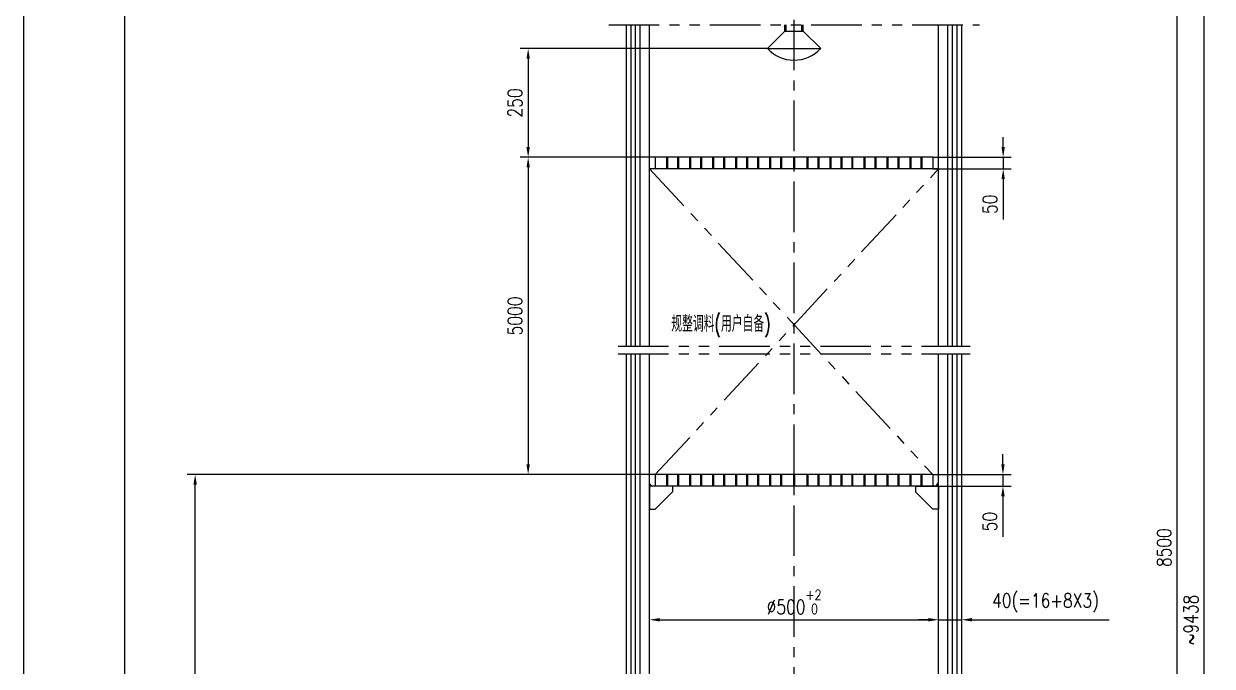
# Model space of a CAD drawing. Header units: millimetres. Extents: x -175 to 3983, y -70 to 5817.
# Drawn here: x -175 to 1881, y 3407 to 4518 of the extents above; entities that cross this region are included whole.
import ezdxf

# ---------------------------------------------------------------- set-up
doc = ezdxf.new("R2010")
doc.units = ezdxf.units.MM
doc.header["$LTSCALE"] = 70
doc.linetypes.add('CENTER', pattern=[2, 1.25, -0.25, 0.25, -0.25])
doc.linetypes.add('PHANTOM', pattern=[2.5, 1.25, -0.25, 0.25, -0.25, 0.25, -0.25])
for name, color, linetype in [('1轮廓实线层', 7, 'Continuous'), ('2细线层', 4, 'Continuous'), ('3中心线层', 1, 'CENTER'), ('6', 3, 'Continuous'), ('7标注层', 4, 'Continuous'), ('9双点划线层', 6, 'PHANTOM'), ('图框层', 7, 'Continuous')]:
    doc.layers.add(name, color=color, linetype=linetype)
doc.styles.add('HZ', font='txt', dxfattribs={"width": 0.9, "bigfont": 'hztxt'})
doc.styles.add('TH_GBDIM', font='romans.shx', dxfattribs={"width": 0.8, "bigfont": 'gbcbig.shx'})
doc.dimstyles.new('TH_GBDIM', dxfattribs={"dimscale": 7, "dimtxt": 3.5, "dimasz": 2.5, "dimexe": 2, "dimexo": 0, "dimgap": 1.5, "dimtad": 1, "dimdec": 1, "dimzin": 0, "dimdsep": 46, "dimtxsty": 'TH_GBDIM', "dimcen": 2.5, "dimclrd": 130, "dimclre": 130, "dimclrt": 3, "dimadec": 0, "dimazin": 0, "dimtfac": 0.714286, "dimtdec": 1, "dimtmove": 0, "dimatfit": 3, "dimfxl": 0, "dimtzin": 0, "dimlwd": -1, "dimlwe": -1, "dimarcsym": 0})

# ---------------------------------------------------------------- blocks, each defined once
blk = doc.blocks.new('*D8')
at = {"layer": '7标注层', "color": 130}
for p, q in [((1111.3, 4475.6), (683.4, 4475.6)), ((697.4, 4458.1), (697.4, 4305.1)), ((924.9, 4287.6), (683.4, 4287.6))]:
    blk.add_line(p, q, dxfattribs=at)
for points in [[(694.5, 4458.1), (700.3, 4458.1), (697.4, 4475.6)], [(694.5, 4305.1), (700.3, 4305.1), (697.4, 4287.6)]]:
    blk.add_solid(points, dxfattribs=at)
at = {"layer": 'Defpoints', "color": 0}
for p in [(1111.3, 4475.6), (697.4, 4287.6), (924.9, 4287.6)]:
    blk.add_point(p, dxfattribs=at)
at = {"layer": '7标注层', "color": 3, "insert": (674.7, 4381.6), "char_height": 24.5, "attachment_point": 5, "rotation": 90, "style": 'TH_GBDIM'}
blk.add_mtext('250{}{}', dxfattribs=at)
blk = doc.blocks.new('*D9')
at = {"layer": '7标注层', "color": 130}
for p, q in [((868.4, 4287.6), (683.4, 4287.6)), ((697.4, 4270.1), (697.4, 3756.4)), ((917.3, 3738.9), (683.4, 3738.9))]:
    blk.add_line(p, q, dxfattribs=at)
for points in [[(694.5, 4270.1), (700.3, 4270.1), (697.4, 4287.6)], [(694.5, 3756.4), (700.3, 3756.4), (697.4, 3738.9)]]:
    blk.add_solid(points, dxfattribs=at)
at = {"layer": 'Defpoints', "color": 0}
for p in [(868.4, 4287.6), (697.4, 3738.9), (917.3, 3738.9)]:
    blk.add_point(p, dxfattribs=at)
at = {"layer": '7标注层', "color": 3, "insert": (674.7, 4013.2), "char_height": 24.5, "attachment_point": 5, "rotation": 90, "style": 'TH_GBDIM'}
blk.add_mtext('5000{}{}', dxfattribs=at)
blk = doc.blocks.new('*D11')
at = {"layer": '7标注层', "color": 130}
for p, q in [((907.3, 3475.6), (907.3, 3501.7)), ((1407.3, 3475.6), (1407.3, 3501.7)), ((924.8, 3487.7), (1389.8, 3487.7))]:
    blk.add_line(p, q, dxfattribs=at)
for points in [[(924.8, 3490.6), (924.8, 3484.8), (907.3, 3487.7)], [(1389.8, 3490.6), (1389.8, 3484.8), (1407.3, 3487.7)]]:
    blk.add_solid(points, dxfattribs=at)
at = {"layer": 'Defpoints', "color": 0}
for p in [(907.3, 3475.6), (1407.3, 3487.7), (1407.3, 3475.6)]:
    blk.add_point(p, dxfattribs=at)
at = {"layer": '7标注层', "color": 3, "insert": (1157.3, 3518.6), "char_height": 24.5, "attachment_point": 5, "style": 'TH_GBDIM'}
blk.add_mtext('%%c500{}{\\H0.7143x;\\S+2^  0;}', dxfattribs=at)
blk = doc.blocks.new('*D12')
at = {"layer": '7标注层', "color": 130}
for p, q in [((1407.3, 3454.9), (1407.3, 3501.7)), ((1447.3, 3454.9), (1447.3, 3501.7)), ((1389.8, 3487.7), (1372.3, 3487.7)), ((1407.3, 3487.7), (1447.3, 3487.7)), ((1464.8, 3487.7), (1702.1, 3487.7))]:
    blk.add_line(p, q, dxfattribs=at)
for points in [[(1389.8, 3490.6), (1389.8, 3484.8), (1407.3, 3487.7)], [(1464.8, 3490.6), (1464.8, 3484.8), (1447.3, 3487.7)]]:
    blk.add_solid(points, dxfattribs=at)
at = {"layer": 'Defpoints', "color": 0}
for p in [(1447.3, 3487.7), (1407.3, 3454.9), (1447.3, 3454.9)]:
    blk.add_point(p, dxfattribs=at)
at = {"layer": '7标注层', "color": 3, "insert": (1592.2, 3516.9), "char_height": 24.5, "attachment_point": 5, "style": 'TH_GBDIM'}
blk.add_mtext('40(=16+8X3)', dxfattribs=at)
blk = doc.blocks.new('*D21')
at = {"layer": '7标注层', "color": 130}
for p, q in [((1532.3, 5107.7), (1834.1, 5107.7)), ((1820.1, 2351.6), (1820.1, 5090.2)), ((1374.6, 2334.1), (1834.1, 2334.1))]:
    blk.add_line(p, q, dxfattribs=at)
for points in [[(1817.2, 5090.2), (1823.1, 5090.2), (1820.1, 5107.7)], [(1817.2, 2351.6), (1823.1, 2351.6), (1820.1, 2334.1)]]:
    blk.add_solid(points, dxfattribs=at)
at = {"layer": 'Defpoints', "color": 0}
for p in [(1532.3, 5107.7), (1820.1, 5107.7), (1374.6, 2334.1)]:
    blk.add_point(p, dxfattribs=at)
at = {"layer": '7标注层', "color": 3, "insert": (1797.4, 3612.4), "char_height": 24.5, "attachment_point": 5, "rotation": 90, "style": 'TH_GBDIM'}
blk.add_mtext('8500{}{}', dxfattribs=at)
blk = doc.blocks.new('*D22')
at = {"layer": '7标注层', "color": 130}
for p, q in [((1532.3, 5229.2), (1880.6, 5229.2)), ((1866.6, 1535.6), (1866.6, 5211.7)), ((1512.3, 1518.1), (1880.6, 1518.1))]:
    blk.add_line(p, q, dxfattribs=at)
for points in [[(1863.7, 5211.7), (1869.5, 5211.7), (1866.6, 5229.2)], [(1863.7, 1535.6), (1869.5, 1535.6), (1866.6, 1518.1)]]:
    blk.add_solid(points, dxfattribs=at)
at = {"layer": 'Defpoints', "color": 0}
for p in [(1532.3, 5229.2), (1866.6, 5229.2), (1512.3, 1518.1)]:
    blk.add_point(p, dxfattribs=at)
at = {"layer": '7标注层', "color": 3, "insert": (1843.8, 3487.3), "char_height": 24.5, "attachment_point": 5, "rotation": 90, "style": 'TH_GBDIM'}
blk.add_mtext('~9438', dxfattribs=at)
blk = doc.blocks.new('*D58')
at = {"color": 130}
for p, q in [((1518.6, 3756.4), (1518.6, 3773.9)), ((1397.3, 3738.9), (1532.6, 3738.9)), ((1518.6, 3738.9), (1518.6, 3718.9)), ((1397.3, 3718.9), (1532.6, 3718.9)), ((1518.6, 3701.4), (1518.6, 3631.1))]:
    blk.add_line(p, q, dxfattribs=at)
for points in [[(1515.7, 3756.4), (1521.5, 3756.4), (1518.6, 3738.9)], [(1515.7, 3701.4), (1521.5, 3701.4), (1518.6, 3718.9)]]:
    blk.add_solid(points, dxfattribs=at)
at = {"layer": 'Defpoints', "color": 0}
for p in [(1397.3, 3738.9), (1397.3, 3718.9), (1518.6, 3718.9)]:
    blk.add_point(p, dxfattribs=at)
at = {"color": 3, "insert": (1495.8, 3657.5), "char_height": 24.5, "attachment_point": 5, "rotation": 90, "style": 'TH_GBDIM'}
blk.add_mtext('50{}{}', dxfattribs=at)
blk = doc.blocks.new('*D59')
at = {"color": 130}
for p, q in [((1519, 4305.1), (1519, 4322.6)), ((1397.3, 4287.6), (1533, 4287.6)), ((1519, 4287.6), (1519, 4267.6)), ((1397.3, 4267.6), (1533, 4267.6)), ((1519, 4250.1), (1519, 4179.9))]:
    blk.add_line(p, q, dxfattribs=at)
for points in [[(1516.1, 4305.1), (1521.9, 4305.1), (1519, 4287.6)], [(1516.1, 4250.1), (1521.9, 4250.1), (1519, 4267.6)]]:
    blk.add_solid(points, dxfattribs=at)
at = {"layer": 'Defpoints', "color": 0}
for p in [(1397.3, 4287.6), (1397.3, 4267.6), (1519, 4267.6)]:
    blk.add_point(p, dxfattribs=at)
at = {"color": 3, "insert": (1496.3, 4206.3), "char_height": 24.5, "attachment_point": 5, "rotation": 90, "style": 'TH_GBDIM'}
blk.add_mtext('50{}{}', dxfattribs=at)
blk = doc.blocks.new('*D64')
at = {"layer": '7标注层', "color": 130}
for p, q in [((774.6, 3738.9), (107.4, 3738.9)), ((121.4, 2873.4), (121.4, 3721.4)), ((177.9, 2855.9), (107.4, 2855.9))]:
    blk.add_line(p, q, dxfattribs=at)
for points in [[(118.5, 3721.4), (124.3, 3721.4), (121.4, 3738.9)], [(118.5, 2873.4), (124.3, 2873.4), (121.4, 2855.9)]]:
    blk.add_solid(points, dxfattribs=at)
at = {"layer": 'Defpoints', "color": 0}
for p in [(121.4, 3738.9), (774.6, 3738.9), (177.9, 2855.9)]:
    blk.add_point(p, dxfattribs=at)
at = {"layer": '7标注层', "color": 3, "insert": (98.6, 3297.4), "char_height": 24.5, "attachment_point": 5, "rotation": 90, "style": 'TH_GBDIM'}
blk.add_mtext('855{}{}', dxfattribs=at)

msp = doc.modelspace()

# ---------------------------------------------------------------- linework, layer by layer
for p, q in [((867.34, 3960.68), (867.34, 4516.49)), ((875.34, 3960.68), (875.34, 4516.49)), ((883.34, 3960.68), (883.34, 4516.49)), ((891.34, 3960.68), (891.34, 4516.49)), ((907.34, 3960.68), (907.34, 4516.49)), ((1141.34, 4505.61), (1111.34, 4475.61)), ((1141.34, 4505.61), (1141.34, 4516.49)), ((1141.34, 4505.61), (1173.34, 4505.61)), ((1143.84, 4505.61), (1143.84, 4516.49)), ((1170.84, 4505.61), (1170.84, 4516.49)), ((1173.34, 4505.61), (1173.34, 4516.49)), ((1173.34, 4505.61), (1203.34, 4475.61)), ((1407.34, 3960.68), (1407.34, 4516.49)), ((1423.34, 3960.68), (1423.34, 4516.49)), ((1431.34, 3960.68), (1431.34, 4516.49)), ((1439.34, 3960.68), (1439.34, 4516.49)), ((1447.34, 3960.68), (1447.34, 4516.49)), ((1111.34, 4475.61), (1203.34, 4475.61)), ((917.34, 4287.62), (917.34, 4267.62)), ((1397.34, 4287.62), (917.34, 4287.62)), ((936.56, 4287.62), (936.56, 4267.62)), ((938.23, 4287.62), (938.23, 4267.62)), ((955.49, 4287.62), (955.49, 4267.62)), ((957.16, 4287.62), (957.16, 4267.62)), ((976.38, 4287.62), (976.38, 4267.62)), ((978.05, 4287.62), (978.05, 4267.62)), ((995.31, 4287.62), (995.31, 4267.62)), ((996.98, 4287.62), (996.98, 4267.62)), ((1016.2, 4287.62), (1016.2, 4267.62)), ((1017.87, 4287.62), (1017.87, 4267.62)), ((1035.13, 4287.62), (1035.13, 4267.62)), ((1036.8, 4287.62), (1036.8, 4267.62)), ((1056.03, 4287.62), (1056.03, 4267.62)), ((1057.7, 4287.62), (1057.7, 4267.62)), ((1074.96, 4287.62), (1074.96, 4267.62)), ((1076.62, 4287.62), (1076.62, 4267.62)), ((1093.88, 4287.62), (1093.88, 4267.62)), ((1095.55, 4287.62), (1095.55, 4267.62)), ((1114.78, 4287.62), (1114.78, 4267.62)), ((1116.45, 4287.62), (1116.45, 4267.62)), ((1133.71, 4287.62), (1133.71, 4267.62)), ((1135.38, 4287.62), (1135.38, 4267.62)), ((1156.47, 4287.62), (1156.47, 4267.62)), ((1158.14, 4287.62), (1158.14, 4267.62)), ((1179.3, 4287.62), (1179.3, 4267.62)), ((1180.96, 4287.62), (1180.96, 4267.62)), ((1198.22, 4287.62), (1198.22, 4267.62)), ((1199.89, 4287.62), (1199.89, 4267.62)), ((1219.12, 4287.62), (1219.12, 4267.62)), ((1220.79, 4287.62), (1220.79, 4267.62)), ((1238.05, 4287.62), (1238.05, 4267.62)), ((1239.72, 4287.62), (1239.72, 4267.62)), ((1256.97, 4287.62), (1256.97, 4267.62)), ((1258.64, 4287.62), (1258.64, 4267.62)), ((1277.87, 4287.62), (1277.87, 4267.62)), ((1279.54, 4287.62), (1279.54, 4267.62)), ((1296.8, 4287.62), (1296.8, 4267.62)), ((1298.47, 4287.62), (1298.47, 4267.62)), ((1317.69, 4287.62), (1317.69, 4267.62)), ((1319.36, 4287.62), (1319.36, 4267.62)), ((1336.62, 4287.62), (1336.62, 4267.62)), ((1338.29, 4287.62), (1338.29, 4267.62)), ((1357.51, 4287.62), (1357.51, 4267.62)), ((1359.18, 4287.62), (1359.18, 4267.62)), ((1376.44, 4287.62), (1376.44, 4267.62)), ((1378.11, 4287.62), (1378.11, 4267.62)), ((1397.34, 4287.62), (1397.34, 4267.62)), ((1407.34, 4267.62), (907.34, 4267.62)), ((867.34, 2957.28), (867.34, 3947.46)), ((875.34, 2952.66), (875.34, 3947.46)), ((883.34, 2948.04), (883.34, 3947.46)), ((891.34, 2943.43), (891.34, 3947.46)), ((907.34, 2897.38), (907.34, 3947.46)), ((1407.34, 2749.51), (1407.34, 3947.46)), ((1423.34, 2991.18), (1423.34, 3947.46)), ((1431.34, 2995.91), (1431.34, 3947.46)), ((1439.34, 3000.42), (1439.34, 3947.46)), ((1447.34, 3004.93), (1447.34, 3947.46)), ((911.06, 3718.88), (907.34, 3723.3)), ((1397.34, 3738.88), (917.34, 3738.88)), ((917.34, 3738.88), (917.34, 3718.88)), ((936.56, 3738.88), (936.56, 3718.88)), ((938.23, 3738.88), (938.23, 3718.88)), ((955.49, 3738.88), (955.49, 3718.88)), ((957.16, 3738.88), (957.16, 3718.88)), ((976.38, 3738.88), (976.38, 3718.88)), ((978.05, 3738.88), (978.05, 3718.88)), ((995.31, 3738.88), (995.31, 3718.88)), ((996.98, 3738.88), (996.98, 3718.88)), ((1016.2, 3738.88), (1016.2, 3718.88)), ((1017.87, 3738.88), (1017.87, 3718.88)), ((1035.13, 3738.88), (1035.13, 3718.88)), ((1036.8, 3738.88), (1036.8, 3718.88)), ((1056.03, 3738.88), (1056.03, 3718.88)), ((1057.7, 3738.88), (1057.7, 3718.88)), ((1074.96, 3738.88), (1074.96, 3718.88)), ((1076.62, 3738.88), (1076.62, 3718.88)), ((1093.88, 3738.88), (1093.88, 3718.88)), ((1095.55, 3738.88), (1095.55, 3718.88)), ((1114.78, 3738.88), (1114.78, 3718.88)), ((1116.45, 3738.88), (1116.45, 3718.88)), ((1133.71, 3738.88), (1133.71, 3718.88)), ((1135.38, 3738.88), (1135.38, 3718.88)), ((1156.47, 3738.88), (1156.47, 3718.88)), ((1158.14, 3738.88), (1158.14, 3718.88)), ((1179.3, 3738.88), (1179.3, 3718.88)), ((1180.96, 3738.88), (1180.96, 3718.88)), ((1198.22, 3738.88), (1198.22, 3718.88)), ((1199.89, 3738.88), (1199.89, 3718.88)), ((1219.12, 3738.88), (1219.12, 3718.88)), ((1220.79, 3738.88), (1220.79, 3718.88)), ((1238.05, 3738.88), (1238.05, 3718.88)), ((1239.72, 3738.88), (1239.72, 3718.88)), ((1256.97, 3738.88), (1256.97, 3718.88)), ((1258.64, 3738.88), (1258.64, 3718.88)), ((1277.87, 3738.88), (1277.87, 3718.88)), ((1279.54, 3738.88), (1279.54, 3718.88)), ((1296.8, 3738.88), (1296.8, 3718.88)), ((1298.47, 3738.88), (1298.47, 3718.88)), ((1317.69, 3738.88), (1317.69, 3718.88)), ((1319.36, 3738.88), (1319.36, 3718.88)), ((1336.62, 3738.88), (1336.62, 3718.88)), ((1338.29, 3738.88), (1338.29, 3718.88)), ((1357.51, 3738.88), (1357.51, 3718.88)), ((1359.18, 3738.88), (1359.18, 3718.88)), ((1376.44, 3738.88), (1376.44, 3718.88)), ((1378.11, 3738.88), (1378.11, 3718.88)), ((1397.34, 3738.88), (1397.34, 3718.88)), ((1402.94, 3718.88), (1407.34, 3724.88)), ((1407.34, 3718.88), (907.34, 3718.88)), ((1141.34, 3718.88), (907.34, 3718.88)), ((947.34, 3708.88), (917.34, 3678.88)), ((947.34, 3718.88), (947.34, 3708.88)), ((1367.34, 3718.88), (1367.34, 3708.88)), ((1367.34, 3708.88), (1397.34, 3678.88)), ((907.34, 3678.88), (917.34, 3678.88)), ((1407.34, 3678.88), (1397.34, 3678.88))]:
    msp.add_line(p, q)
msp.add_arc((1157.34, 4518.51), 62.9, 223.00287, 316.99713)
at = {"layer": '1轮廓实线层'}
for p, q in [((947.34, 3718.88), (907.34, 3718.88)), ((907.34, 3718.88), (907.34, 3678.88)), ((1367.34, 3718.88), (1407.34, 3718.88)), ((1407.34, 3718.88), (1407.34, 3678.88))]:
    msp.add_line(p, q, dxfattribs=at)
at = {"layer": '2细线层'}
msp.add_line((-175, -70), (-175, 5817), dxfattribs=at)
at = {"layer": '3中心线层'}
msp.add_line((1157.34, 2758.04), (1157.34, 5438.46), dxfattribs=at)
at = {"layer": '9双点划线层'}
for p, q in [((836.75, 4516.49), (1477.92, 4516.49)), ((907.34, 4267.62), (1397.34, 3738.88)), ((917.34, 3738.88), (1407.34, 4267.62)), ((852.88, 3960.68), (1461.79, 3960.68)), ((852.88, 3947.46), (1461.79, 3947.46))]:
    msp.add_line(p, q, dxfattribs=at)
at = {"layer": '图框层'}
msp.add_line((0, 0), (0, 5747), dxfattribs=at)

# ---------------------------------------------------------------- texts
at = {"layer": '6', "style": 'HZ', "width": 0.667}
msp.add_text('规整调料(用户自备)', height=28, dxfattribs=at).set_placement((944.97, 3985.61))

# ---------------------------------------------------------------- dimensions: what is measured, and where the dimension line sits
dim = msp.add_linear_dim(base=(1519.02, 4267.62), p1=(1397.34, 4287.62), p2=(1397.34, 4267.62), angle=90, text='50{}{}', dimstyle='TH_GBDIM', override={"dimgap": 1.5, "dimtad": 1, "dimjust": 0, "dimdec": 1, "dimlfac": 1, "dimse1": 0, "dimse2": 0, "dimsd1": 0, "dimsd2": 0})
dim.commit()
dim.dimension.update_dxf_attribs({"geometry": '*D59', "text_midpoint": (1496.27, 4206.25)})
dim = msp.add_linear_dim(base=(1518.57, 3718.88), p1=(1397.34, 3738.88), p2=(1397.34, 3718.88), angle=90, text='50{}{}', dimstyle='TH_GBDIM', override={"dimgap": 1.5, "dimtad": 1, "dimjust": 0, "dimdec": 1, "dimlfac": 1, "dimse1": 0, "dimse2": 0, "dimsd1": 0, "dimsd2": 0})
dim.commit()
dim.dimension.update_dxf_attribs({"geometry": '*D58', "text_midpoint": (1518.57, 3657.51), "dimtype": 160})
at = {"layer": '7标注层'}
for base, p1, p2, angle, text, override, picture, middle in [((1866.59, 5229.16), (1512.34, 1518.09), (1532.34, 5229.16), 90, '~9438', {"dimgap": 1.5, "dimtad": 1, "dimjust": 0, "dimdec": 1, "dimlfac": 1, "dimse1": 0, "dimse2": 0, "dimsd1": 0, "dimsd2": 0}, '*D22', (1866.59, 3487.34)), ((1820.14, 5107.66), (1374.58, 2334.09), (1532.34, 5107.66), 90, '8500{}{}', {"dimgap": 1.5, "dimtad": 1, "dimjust": 0, "dimdec": 1, "dimlfac": 1, "dimse1": 0, "dimse2": 0, "dimsd1": 0, "dimsd2": 0}, '*D21', (1820.14, 3612.41)), ((121.4, 3738.88), (177.87, 2855.88), (774.62, 3738.88), 90, '855{}{}', {"dimgap": 1.5, "dimtad": 1, "dimjust": 0, "dimdec": 1, "dimlfac": 1, "dimse1": 0, "dimse2": 0, "dimsd1": 0, "dimsd2": 0}, '*D64', (121.4, 3297.38)), ((1407.34, 3487.68), (907.34, 3475.61), (1407.34, 3475.61), 180, '%%c<>{}{\\H0.7143x;\\S+2^  0;}', {"dimgap": 1.5, "dimtad": 1, "dimdec": 0, "dimlfac": 1, "dimse1": 0, "dimse2": 0, "dimsd1": 0, "dimsd2": 0}, '*D11', (1157.34, 3487.68))]:
    dim = msp.add_linear_dim(base=base, p1=p1, p2=p2, angle=angle, text=text, dimstyle='TH_GBDIM', override=override, dxfattribs=at)
    dim.commit()
    dim.dimension.update_dxf_attribs({"geometry": picture, "text_midpoint": middle, "dimtype": 160})
for base, p1, p2, text, override, picture, middle in [((697.43, 4287.62), (1111.34, 4475.61), (924.87, 4287.62), '250{}{}', {"dimgap": 1.5, "dimtad": 1, "dimjust": 0, "dimdec": 0, "dimlfac": 1, "dimse1": 0, "dimse2": 0, "dimsd1": 0, "dimsd2": 0}, '*D8', (674.68, 4381.61)), ((697.43, 3738.88), (868.38, 4287.62), (917.34, 3738.88), '5000{}{}', {"dimgap": 1.5, "dimtad": 1, "dimjust": 0, "dimdec": 1, "dimlfac": 1, "dimse1": 0, "dimse2": 0, "dimsd1": 0, "dimsd2": 0}, '*D9', (674.68, 4013.25))]:
    dim = msp.add_linear_dim(base=base, p1=p1, p2=p2, angle=90, text=text, dimstyle='TH_GBDIM', override=override, dxfattribs=at)
    dim.commit()
    dim.dimension.update_dxf_attribs({"geometry": picture, "text_midpoint": middle})
dim = msp.add_linear_dim(base=(1447.34, 3487.68), p1=(1407.34, 3454.92), p2=(1447.34, 3454.92), text='40(=16+8X3)', dimstyle='TH_GBDIM', override={"dimgap": 1.5, "dimtad": 1, "dimdec": 0, "dimlfac": 1, "dimse1": 0, "dimse2": 0, "dimsd1": 0, "dimsd2": 0}, dxfattribs=at)
dim.commit()
dim.dimension.update_dxf_attribs({"geometry": '*D12', "text_midpoint": (1592.24, 3487.68), "dimtype": 160})

doc.saveas('drawing.dxf')
